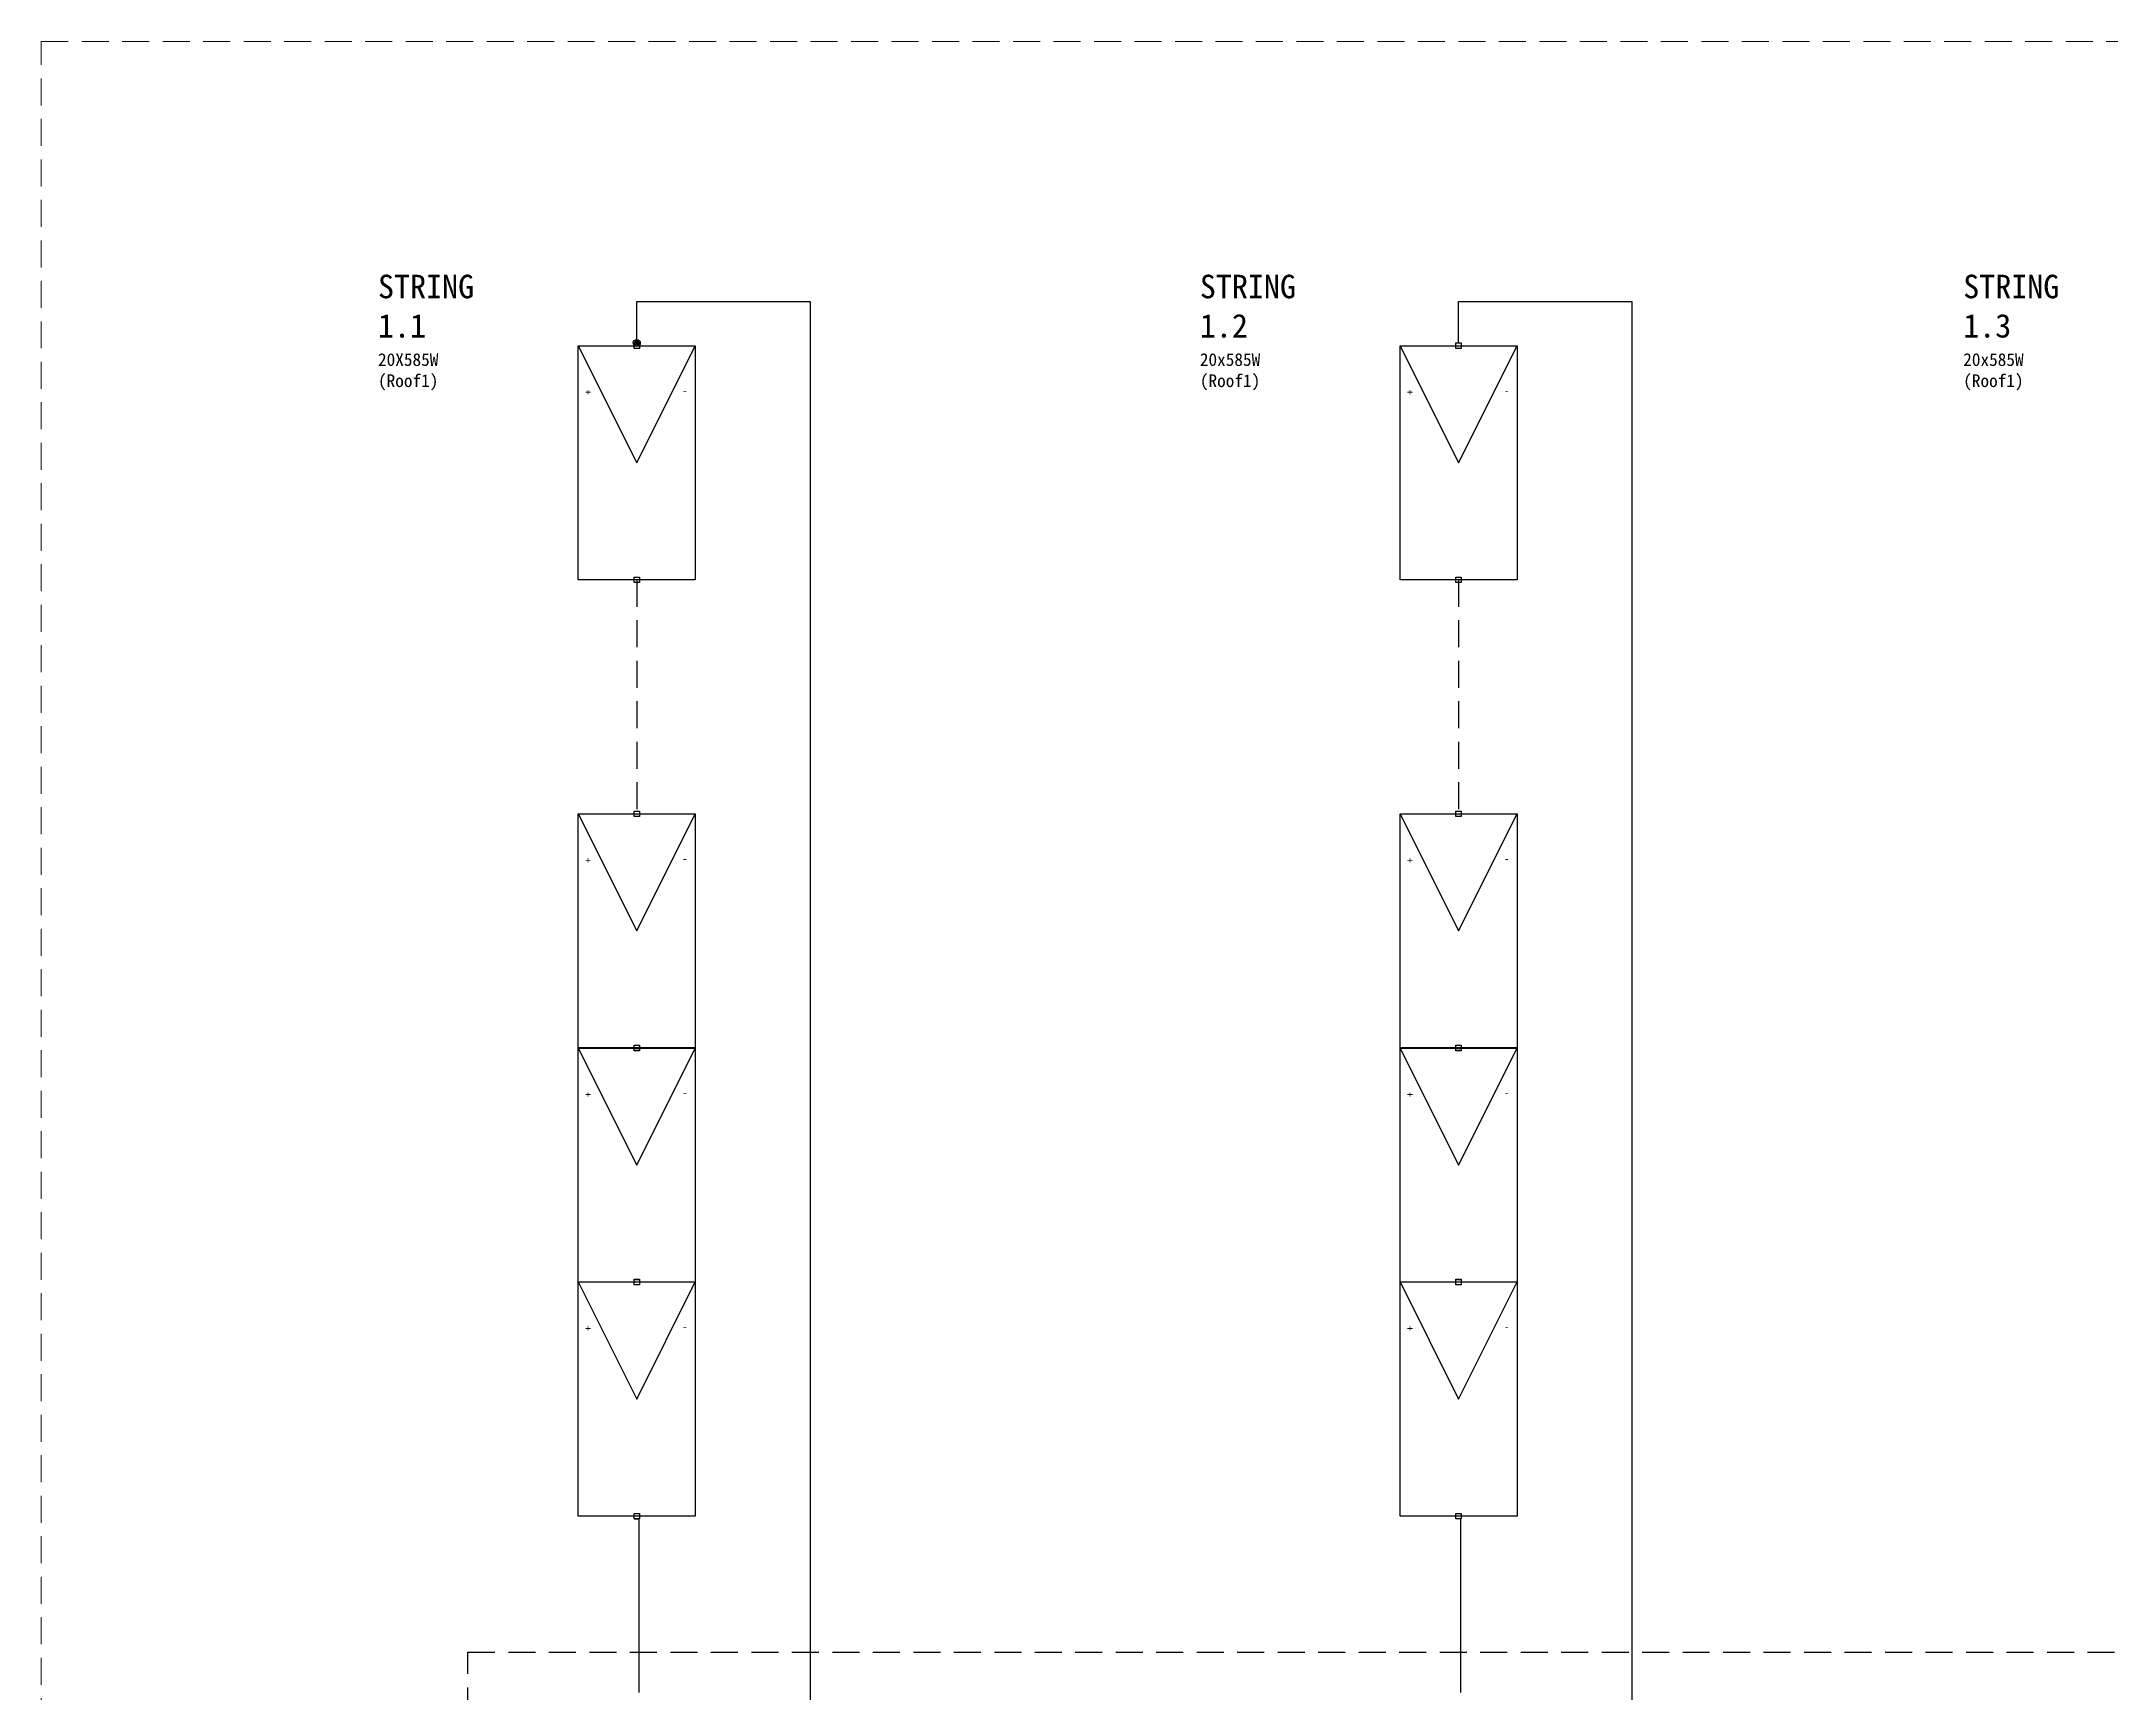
# Model space of a CAD drawing. Header units: millimetres. Extents: x 139 to 980, y -140 to 1049.
# Drawn here: x 218.8 to 333.8, y 799 to 890.7 of the extents above; entities that cross this region are included whole.
import ezdxf

# ---------------------------------------------------------------- set-up
doc = ezdxf.new("R2010")
doc.units = ezdxf.units.MM
doc.header["$LTSCALE"] = 12
doc.linetypes.add('HIDDEN2', pattern=[0.1875, 0.125, -0.0625])
for name, color, linetype in [('LOCBOX', 92, 'HIDDEN2'), ('RED_12AWG', 1, 'Continuous'), ('SYMS', 7, 'Continuous')]:
    doc.layers.add(name, color=color, linetype=linetype)
doc.styles.get("Standard").update_dxf_attribs({"font": ''})
doc.styles.add('WD', font='')
doc.styles.get('Standard').set_extended_font_data('SimHei')
doc.styles.get('WD').set_extended_font_data('SimHei')

# ---------------------------------------------------------------- blocks, each defined once
blk = doc.blocks.new('HT0_01')
for p, q in [((-0.0625, 0.0625), (0.0625, 0.0625)), ((-0.0625, -0.0625), (-0.0625, 0.0625)), ((0.0625, 0.0625), (0.0625, -0.0625)), ((0.0625, -0.0625), (-0.0625, -0.0625))]:
    blk.add_line(p, q)
at = {"style": 'WD', "flags": 1}
for tag, p in [('X4TERM01', (-0.0625, 0)), ('X2TERM01', (0, 0.0625)), ('X1TERM01', (0.0625, 0)), ('X8TERM01', (0, -0.0625))]:
    blk.add_attdef(tag, p, '', height=0.01, dxfattribs=at)
blk = doc.blocks.new('PVM')
at = {"color": 5}
for p, q in [((2, 1), (1, 0.5)), ((1, 0.5), (2, 0))]:
    blk.add_line(p, q, dxfattribs=at)
blk.add_lwpolyline([(0, 1), (2, 1), (2, 0), (0, 0)], close=True, dxfattribs=at)
at = {"layer": 'SYMS', "color": 5, "xscale": 0.3699338068975089, "yscale": 0.3699338068975089, "zscale": 0.3699338068975089}
for p in [(0, 0.5), (2, 0.5)]:
    blk.add_blockref('HT0_01', p, dxfattribs=at)
at = {"color": 5, "char_height": 0.065, "attachment_point": 1}
for s, insert, rotation in [('+', (1.625, 0.883), 180), ('-', (1.57, 0.067), 90)]:
    blk.add_mtext_dynamic_manual_height_columns(s, width=0.09892, gutter_width=0.325, heights=[0], dxfattribs=dict(at, insert=insert, rotation=rotation))
blk = doc.blocks.new('WDDOT')
for radius in [0.03, 0.0187, 0.00929]:
    blk.add_circle((0, 0), radius)

msp = doc.modelspace()

# ---------------------------------------------------------------- linework, layer by layer
at = {"linetype": 'HIDDEN2'}
for p, q in [((251.85, 860.83), (251.85, 847.82)), ((297.52, 860.83), (297.52, 847.82))]:
    msp.add_line(p, q, dxfattribs=at)
at = {"layer": 'LOCBOX', "color": 5, "lineweight": 9}
msp.add_lwpolyline([(218.76, 890.74), (535.27, 890.74), (535.27, 725.19), (218.76, 725.19)], close=True, dxfattribs=at)
at = {"layer": 'LOCBOX', "color": 1}
msp.add_lwpolyline([(242.47, 801.25), (517.8, 801.25), (517.8, 768.54), (242.47, 768.54)], close=True, dxfattribs=at)
at = {"layer": 'RED_12AWG'}
for p, q in [((251.85, 873.99), (251.85, 876.3)), ((251.85, 876.3), (261.48, 876.3)), ((261.48, 876.3), (261.48, 793.14)), ((297.52, 873.99), (297.52, 876.3)), ((297.52, 876.3), (307.15, 876.3)), ((307.15, 876.3), (307.15, 793.14)), ((251.85, 873.99), (251.89, 873.99)), ((251.87, 873.99), (251.85, 873.99)), ((251.7, 808.66), (251.96, 808.66)), ((251.96, 808.66), (251.96, 799)), ((297.63, 808.66), (297.63, 799))]:
    msp.add_line(p, q, dxfattribs=at)

# ---------------------------------------------------------------- block references
at = {"layer": 'SYMS', "xscale": 6.503093813421009, "yscale": 6.503093813421009, "zscale": 6.503093813421009, "rotation": 90}
for p in [(255.1, 860.83), (300.77, 860.83), (255.1, 834.82), (300.77, 834.82), (255.1, 821.81), (300.77, 821.81), (255.1, 808.81), (300.77, 808.81)]:
    msp.add_blockref('PVM', p, dxfattribs=at)
at = {"layer": 'SYMS', "xscale": 6.503093813421009, "yscale": 6.503093813421009, "zscale": 6.503093813421009}
msp.add_blockref('WDDOT', (251.85, 873.99), dxfattribs=at)

# ---------------------------------------------------------------- texts
at = {"char_height": 1.3086, "attachment_point": 1}
for s, insert in [('{\\C240;\\c2367469;STRING 1.1^J\\H0.53846x;\\C256;\\c0;20X585W^J(Roof1)}', (237.47, 877.78)), ('{\\C240;\\c2367469;STRING 1.2^J\\H0.53846x;\\C256;\\c0;20x585W^J(Roof1)}', (283.14, 877.78)), ('{\\C240;\\c2367469;STRING 1.3^J\\H0.53846x;\\C256;\\c0;20x585W^J(Roof1)}', (325.56, 877.78))]:
    msp.add_mtext_dynamic_manual_height_columns(s, width=1.9107, gutter_width=0.325, heights=[0], dxfattribs=dict(at, insert=insert))

doc.saveas('drawing.dxf')
